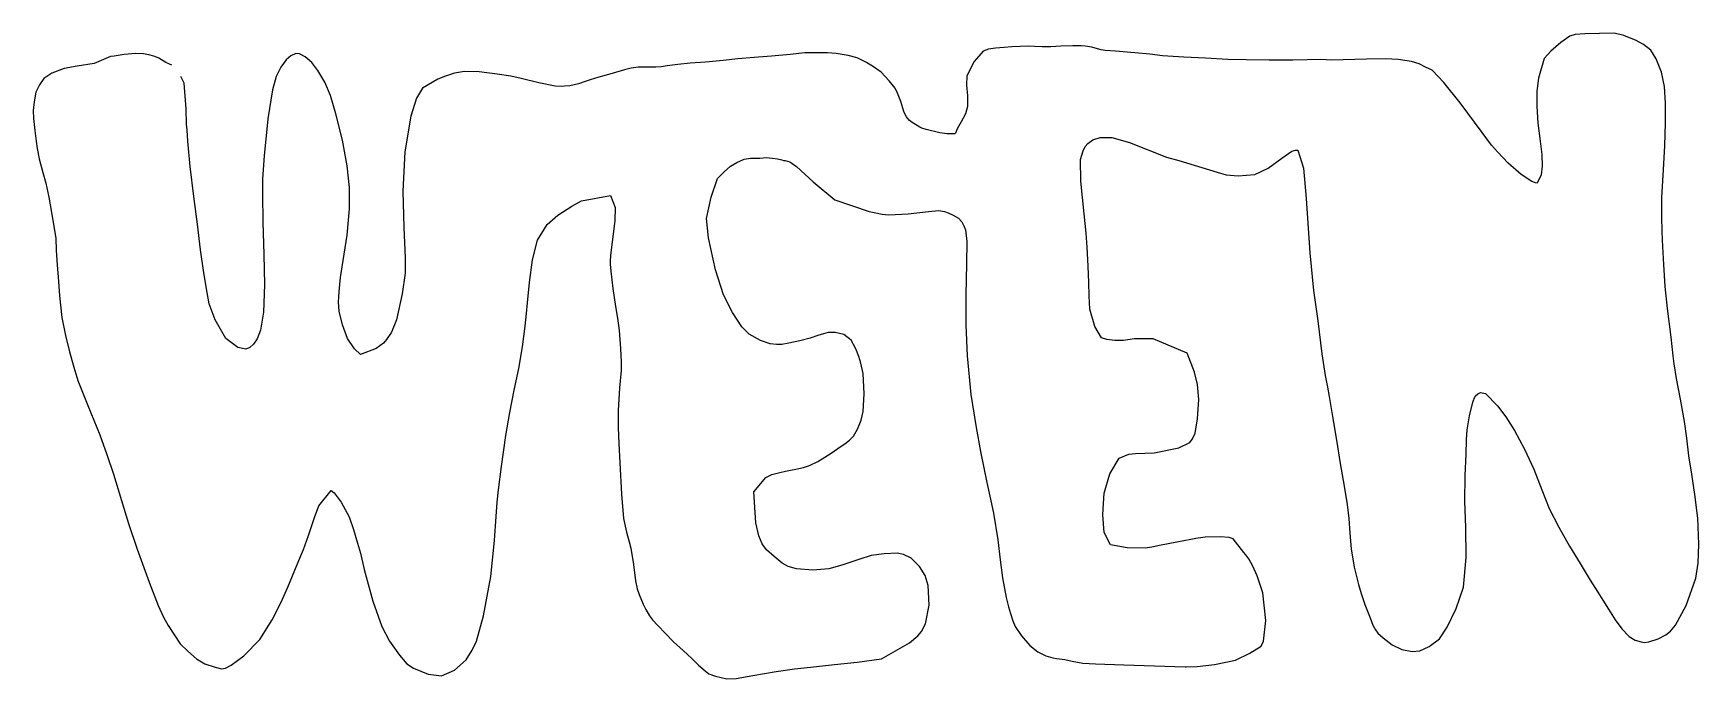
# Model space of a CAD drawing. Extents: x 2 to 87.3, y 1.9 to 35.
import ezdxf

# ---------------------------------------------------------------- set-up
doc = ezdxf.new("R2010")
doc.units = 0

msp = doc.modelspace()

# ---------------------------------------------------------------- linework, layer by layer
at = {"layer": 'Layer 1'}
for p, q in [((82.931747, 34.974067), (81.433427, 34.943023)), ((83.415193, 34.863154), (82.931747, 34.974067)), ((50.885437, 34.155344), (50.617044, 34.061929)), ((51.244706, 34.209531), (50.885437, 34.155344)), ((51.697672, 34.250735), (51.244706, 34.209531)), ((52.082623, 34.276135), (51.697672, 34.250735)), ((52.511036, 34.299277), (52.082623, 34.276135)), ((52.925056, 34.30972), (52.511036, 34.299277)), ((53.25328, 34.293633), (52.925056, 34.30972)), ((53.641053, 34.275571), (53.25328, 34.293633)), ((54.082166, 34.281215), (53.641053, 34.275571)), ((54.59835, 34.309437), (54.082166, 34.281215)), ((55.202023, 34.339635), (54.59835, 34.309437)), ((55.632412, 34.340764), (55.202023, 34.339635)), ((55.84295, 34.32496), (55.632412, 34.340764)), ((56.177948, 34.263435), (55.84295, 34.32496)), ((56.465814, 34.184131), (56.177948, 34.263435)), ((56.651516, 34.133613), (56.465814, 34.184131)), ((56.86036, 34.09382), (56.651516, 34.133613)), ((80.196166, 34.50953), (79.683651, 34.058257)), ((80.652801, 34.823643), (80.196166, 34.50953)), ((80.933894, 34.909439), (80.652801, 34.823643)), ((81.433427, 34.943023), (80.933894, 34.909439)), ((83.721968, 34.742927), (83.415193, 34.863154)), ((84.013786, 34.624676), (83.721968, 34.742927)), ((84.42583, 34.396358), (84.013786, 34.624676)), ((84.811627, 34.103976), (84.42583, 34.396358)), ((4.220627, 33.301047), (3.553736, 33.179692)), ((5.09608, 33.43736), (4.220627, 33.301047)), ((5.920733, 33.786186), (5.09608, 33.43736)), ((6.112644, 33.807353), (5.920733, 33.786186)), ((6.629675, 33.891173), (6.112644, 33.807353)), ((7.22093, 33.945077), (6.629675, 33.891173)), ((7.616041, 33.921935), (7.22093, 33.945077)), ((7.96769, 33.859846), (7.616041, 33.921935)), ((8.190645, 33.794088), (7.96769, 33.859846)), ((8.406545, 33.695593), (8.190645, 33.794088)), ((8.768354, 33.488724), (8.406545, 33.695593)), ((9.06384, 33.3383), (8.768354, 33.488724)), ((14.915964, 33.612631), (14.653215, 33.234171)), ((15.161779, 33.820629), (14.915964, 33.612631)), ((15.411828, 33.940856), (15.161779, 33.820629)), ((15.609101, 33.922229), (15.411828, 33.940856)), ((15.898379, 33.775191), (15.609101, 33.922229)), ((16.231683, 33.484785), (15.898379, 33.775191)), ((16.544949, 33.072176), (16.231683, 33.484785)), ((34.43133, 33.303598), (34.140924, 33.258724)), ((34.978276, 33.386006), (34.43133, 33.303598)), ((35.606502, 33.451764), (34.978276, 33.386006)), ((36.391079, 33.505104), (35.606502, 33.451764)), ((37.295318, 33.587231), (36.391079, 33.505104)), ((38.046029, 33.671897), (37.295318, 33.587231)), ((38.894106, 33.742735), (38.046029, 33.671897)), ((39.782541, 33.802848), (38.894106, 33.742735)), ((40.724598, 33.895417), (39.782541, 33.802848)), ((41.48942, 33.968513), (40.724598, 33.895417)), ((42.092528, 33.974722), (41.48942, 33.968513)), ((42.653021, 33.966819), (42.092528, 33.974722)), ((43.08849, 33.948757), (42.653021, 33.966819)), ((43.709378, 33.837279), (43.08849, 33.948757)), ((44.162909, 33.712819), (43.709378, 33.837279)), ((44.370342, 33.609244), (44.162909, 33.712819)), ((44.634784, 33.478011), (44.370342, 33.609244)), ((44.997439, 33.266062), (44.634784, 33.478011)), ((45.39763, 32.991742), (44.997439, 33.266062)), ((50.15674, 33.530223), (49.787311, 32.793624)), ((50.617044, 34.061929), (50.15674, 33.530223)), ((57.396017, 34.054309), (56.86036, 34.09382)), ((58.387745, 33.97952), (57.396017, 34.054309)), ((59.150591, 33.900498), (58.387745, 33.97952)), ((59.792082, 33.822887), (59.150591, 33.900498)), ((60.886542, 33.758822), (59.792082, 33.822887)), ((62.003862, 33.704354), (60.886542, 33.758822)), ((63.139522, 33.635774), (62.003862, 33.704354)), ((64.089763, 33.610656), (63.139522, 33.635774)), ((65.263803, 33.607834), (64.089763, 33.610656)), ((66.465223, 33.599367), (65.263803, 33.607834)), ((67.207185, 33.618276), (66.465223, 33.599367)), ((67.911047, 33.636903), (67.207185, 33.618276)), ((68.460815, 33.595416), (67.911047, 33.636903)), ((70.245585, 33.656094), (68.460815, 33.595416)), ((71.22292, 33.666818), (70.245585, 33.656094)), ((71.860742, 33.634645), (71.22292, 33.666818)), ((72.557548, 33.523732), (71.860742, 33.634645)), ((72.945603, 33.41169), (72.557548, 33.523732)), ((73.272134, 33.240099), (72.945603, 33.41169)), ((79.346396, 33.681773), (79.051756, 32.671423)), ((79.683651, 34.058257), (79.346396, 33.681773)), ((85.08002, 33.662299), (84.811627, 34.103976)), ((85.359138, 32.993997), (85.08002, 33.662299)), ((2.518546, 32.65617), (2.298413, 32.340081)), ((2.930308, 32.929079), (2.518546, 32.65617)), ((3.553736, 33.179692), (2.930308, 32.929079)), ((9.706995, 32.418836), (9.535686, 32.761171)), ((9.803233, 31.103116), (9.706995, 32.418836)), ((14.410222, 32.755805), (14.221698, 32.077908)), ((14.653215, 33.234171), (14.410222, 32.755805)), ((16.901113, 32.473583), (16.544949, 33.072176)), ((17.189826, 31.795686), (16.901113, 32.473583)), ((22.699081, 32.622314), (21.905473, 32.16201)), ((23.086007, 32.783181), (22.699081, 32.622314)), ((23.546029, 32.938121), (23.086007, 32.783181)), ((24.052053, 33.013757), (23.546029, 32.938121)), ((24.80615, 32.998799), (24.052053, 33.013757)), ((25.735789, 32.89099), (24.80615, 32.998799)), ((26.421024, 32.778666), (25.735789, 32.89099)), ((26.96543, 32.659286), (26.421024, 32.778666)), ((27.86854, 32.439717), (26.96543, 32.659286)), ((28.707304, 32.268408), (27.86854, 32.439717)), ((30.238076, 32.503781), (29.888403, 32.391457)), ((30.494051, 32.594938), (30.238076, 32.503781)), ((30.931777, 32.727018), (30.494051, 32.594938)), ((31.624632, 32.92034), (30.931777, 32.727018)), ((32.257938, 33.106324), (31.624632, 32.92034)), ((32.587291, 33.188451), (32.257938, 33.106324)), ((32.955591, 33.2353), (32.587291, 33.188451)), ((33.441013, 33.245178), (32.955591, 33.2353)), ((33.849953, 33.236147), (33.441013, 33.245178)), ((34.140924, 33.258724), (33.849953, 33.236147)), ((45.807699, 32.548371), (45.39763, 32.991742)), ((46.106854, 32.165396), (45.807699, 32.548371)), ((49.787311, 32.793624), (49.771224, 32.318927)), ((73.611083, 33.082055), (73.272134, 33.240099)), ((74.209676, 32.458062), (73.611083, 33.082055)), ((75.03574, 31.414402), (74.209676, 32.458062)), ((79.051756, 32.671423), (78.967654, 32.018361)), ((85.508716, 32.247802), (85.359138, 32.993997)), ((2.112993, 31.957106), (2.020989, 31.459266)), ((2.298413, 32.340081), (2.112993, 31.957106)), ((14.221698, 32.077908), (13.980963, 30.597088)), ((17.470072, 30.850242), (17.189826, 31.795686)), ((21.591924, 31.655422), (21.303775, 30.737072)), ((21.905473, 32.16201), (21.591924, 31.655422)), ((29.01803, 32.25091), (28.707304, 32.268408)), ((29.175792, 32.261917), (29.01803, 32.25091)), ((29.448983, 32.283366), (29.175792, 32.261917)), ((29.888403, 32.391457), (29.448983, 32.283366)), ((46.231314, 31.906316), (46.106854, 32.165396)), ((46.398107, 31.482419), (46.231314, 31.906316)), ((49.771224, 32.318927), (49.819484, 31.781859)), ((49.819484, 31.781859), (49.817227, 31.228139)), ((78.967654, 32.018361), (78.960316, 31.249306)), ((85.563749, 31.405087), (85.508716, 32.247802)), ((2.020989, 31.459266), (1.975551, 31.027184)), ((1.975551, 31.027184), (1.991355, 30.609495)), ((9.825811, 30.330674), (9.803233, 31.103116)), ((17.805916, 29.501502), (17.470072, 30.850242)), ((21.303775, 30.737072), (20.997564, 28.915612)), ((46.496603, 31.135004), (46.398107, 31.482419)), ((46.570827, 30.915718), (46.496603, 31.135004)), ((46.688796, 30.704898), (46.570827, 30.915718)), ((46.845711, 30.514116), (46.688796, 30.704898)), ((49.710547, 30.858428), (49.481947, 30.445255)), ((49.817227, 31.228139), (49.710547, 30.858428)), ((76.16378, 29.902542), (75.03574, 31.414402)), ((78.960316, 31.249306), (79.018736, 30.366798)), ((85.563185, 30.366507), (85.563749, 31.405087)), ((1.991355, 30.609495), (2.054009, 29.994815)), ((2.054009, 29.994815), (2.127386, 29.457464)), ((9.850082, 30.013174), (9.825811, 30.330674)), ((9.88536, 29.458608), (9.850082, 30.013174)), ((13.980963, 30.597088), (13.791028, 28.694628)), ((46.972146, 30.415338), (46.845711, 30.514116)), ((47.159541, 30.301038), (46.972146, 30.415338)), ((47.372336, 30.175167), (47.159541, 30.301038)), ((47.475065, 30.126343), (47.372336, 30.175167)), ((47.704794, 30.059174), (47.475065, 30.126343)), ((47.965285, 29.987208), (47.704794, 30.059174)), ((48.126434, 29.944592), (47.965285, 29.987208)), ((48.393134, 29.876577), (48.126434, 29.944592)), ((48.756636, 29.830574), (48.393134, 29.876577)), ((49.194927, 29.857668), (49.16614, 29.827188)), ((49.284956, 30.083446), (49.194927, 29.857668)), ((49.481947, 30.445255), (49.284956, 30.083446)), ((76.646944, 29.244683), (76.16378, 29.902542)), ((79.018736, 30.366798), (79.130214, 29.586172)), ((85.528754, 29.227737), (85.563185, 30.366507)), ((2.127386, 29.457464), (2.176493, 29.079569)), ((2.176493, 29.079569), (2.279222, 28.550403)), ((10.002482, 28.155868), (9.88536, 29.458608)), ((18.046087, 28.195942), (17.805916, 29.501502)), ((48.989187, 29.824366), (48.756636, 29.830574)), ((49.16614, 29.827188), (48.989187, 29.824366)), ((55.737963, 28.955123), (55.843796, 29.185981)), ((55.843796, 29.185981), (55.97898, 29.330196)), ((55.97898, 29.330196), (56.233826, 29.514487)), ((56.233826, 29.514487), (56.60015, 29.641205)), ((56.60015, 29.641205), (57.200154, 29.640923)), ((57.200154, 29.640923), (58.1154, 29.393697)), ((58.1154, 29.393697), (59.99613, 28.637906)), ((76.96021, 28.902912), (76.646944, 29.244683)), ((79.130214, 29.586172), (79.223065, 28.77817)), ((85.447474, 27.983987), (85.528754, 29.227737)), ((2.279222, 28.550403), (2.459562, 27.844848)), ((10.192135, 26.629328), (10.002482, 28.155868)), ((13.791028, 28.694628), (13.719908, 27.527638)), ((18.167442, 27.083992), (18.046087, 28.195942)), ((20.997564, 28.915612), (20.892295, 26.885872)), ((37.347545, 27.87958), (37.682825, 28.177889)), ((37.682825, 28.177889), (38.005687, 28.360204)), ((38.005687, 28.360204), (38.37568, 28.531513)), ((38.37568, 28.531513), (38.697413, 28.583725)), ((38.697413, 28.583725), (38.969193, 28.588522)), ((38.969193, 28.588522), (39.177191, 28.59078)), ((39.177191, 28.59078), (39.519526, 28.613358)), ((39.519526, 28.613358), (39.824326, 28.591909)), ((39.824326, 28.591909), (40.08397, 28.546754)), ((40.08397, 28.546754), (40.305796, 28.495671)), ((40.305796, 28.495671), (40.396107, 28.462651)), ((40.396107, 28.462651), (40.479644, 28.472529)), ((40.479644, 28.472529), (40.715017, 28.389274)), ((40.715017, 28.389274), (41.059046, 28.154748)), ((41.059046, 28.154748), (41.906841, 27.364809)), ((55.600803, 28.517397), (55.737963, 28.955123)), ((55.625357, 27.409677), (55.600803, 28.517397)), ((59.99613, 28.637906), (60.635645, 28.455591)), ((60.635645, 28.455591), (62.603295, 27.866311)), ((65.218364, 28.073744), (65.91009, 28.577792)), ((65.91009, 28.577792), (66.416114, 28.934238)), ((66.416114, 28.934238), (66.604074, 28.988425)), ((66.604074, 28.988425), (66.736154, 28.986449)), ((66.736154, 28.986449), (67.017247, 28.063301)), ((77.507438, 28.320688), (76.96021, 28.902912)), ((78.165015, 27.739593), (77.507438, 28.320688)), ((79.247336, 28.176755), (79.195689, 27.737053)), ((79.223065, 28.77817), (79.247336, 28.176755)), ((2.459562, 27.844848), (2.613655, 27.306086)), ((2.613655, 27.306086), (2.774239, 26.583033)), ((13.719908, 27.527638), (13.707208, 26.742496)), ((36.691943, 26.592647), (37.009161, 27.538091)), ((37.009161, 27.538091), (37.347545, 27.87958)), ((41.906841, 27.364809), (43.018791, 26.444765)), ((55.781708, 25.726227), (55.625357, 27.409677)), ((62.603295, 27.866311), (63.057672, 27.7379)), ((63.057672, 27.7379), (63.668965, 27.670731)), ((63.668965, 27.670731), (64.531153, 27.750318)), ((64.531153, 27.750318), (65.218364, 28.073744)), ((67.017247, 28.063301), (67.149327, 26.515311)), ((78.705188, 27.385969), (78.165015, 27.739593)), ((78.895123, 27.319647), (78.705188, 27.385969)), ((78.989667, 27.299891), (78.895123, 27.319647)), ((79.195689, 27.737053), (78.989667, 27.299891)), ((85.372685, 26.572027), (85.447474, 27.983987)), ((2.774239, 26.583033), (3.000299, 25.304283)), ((10.378966, 25.202698), (10.192135, 26.629328)), ((13.707208, 26.742496), (13.728092, 25.305706)), ((18.175626, 25.986992), (18.167442, 27.083992)), ((20.892295, 26.885872), (20.94112, 25.029132)), ((30.051556, 26.39849), (31.528986, 26.673092)), ((31.528986, 26.673092), (31.763795, 26.059824)), ((36.450361, 25.498757), (36.691943, 26.592647)), ((43.018791, 26.444765), (44.786351, 25.853792)), ((67.149327, 26.515311), (67.347729, 23.737401)), ((85.365912, 25.564217), (85.372685, 26.572027)), ((18.042417, 24.640512), (18.175626, 25.986992)), ((28.287669, 25.18691), (28.840824, 25.671203)), ((28.840824, 25.671203), (29.55287, 26.119372)), ((29.55287, 26.119372), (30.051556, 26.39849)), ((31.763795, 26.059824), (31.747991, 25.399707)), ((44.786351, 25.853792), (45.036682, 25.805814)), ((45.036682, 25.805814), (45.440259, 25.712963)), ((45.440259, 25.712963), (45.780054, 25.680507)), ((45.780054, 25.680507), (46.783074, 25.725663)), ((46.783074, 25.725663), (47.809794, 25.853792)), ((47.809794, 25.853792), (48.349967, 25.898383)), ((48.349967, 25.898383), (48.636705, 25.851252)), ((48.636705, 25.851252), (48.824665, 25.785776)), ((48.824665, 25.785776), (49.084591, 25.664985)), ((49.084591, 25.664985), (49.352702, 25.50553)), ((55.894879, 24.741554), (55.781708, 25.726227)), ((3.000299, 25.304283), (3.127017, 24.468341)), ((10.542937, 23.888388), (10.378966, 25.202698)), ((13.728092, 25.305706), (13.782844, 23.651606)), ((20.94112, 25.029132), (21.009417, 23.473522)), ((27.802247, 24.378062), (28.287669, 25.18691)), ((31.747991, 25.399707), (31.642722, 24.412494)), ((36.559299, 24.506182), (36.450361, 25.498757)), ((49.352702, 25.50553), (49.522317, 25.318981)), ((49.522317, 25.318981), (49.627868, 25.126506)), ((49.627868, 25.126506), (49.715357, 24.907784)), ((49.715357, 24.907784), (49.777728, 24.323867)), ((55.942292, 24.034306), (55.894879, 24.741554)), ((85.393852, 24.842293), (85.365912, 25.564217)), ((85.408809, 24.404002), (85.393852, 24.842293)), ((3.127017, 24.468341), (3.154392, 23.878215)), ((10.712552, 22.709828), (10.542937, 23.888388)), ((17.851353, 23.345962), (18.042417, 24.640512)), ((27.541192, 23.377022), (27.802247, 24.378062)), ((31.642722, 24.412494), (31.547895, 23.756328)), ((36.91123, 22.860832), (36.559299, 24.506182)), ((49.777728, 24.323867), (49.758819, 23.182277)), ((55.987165, 23.047658), (55.942292, 24.034306)), ((85.422356, 24.070133), (85.408809, 24.404002)), ((85.469205, 23.138518), (85.422356, 24.070133)), ((3.154392, 23.878215), (3.204064, 23.112547)), ((3.204064, 23.112547), (3.245268, 22.513672)), ((13.782844, 23.651606), (13.821226, 22.118856)), ((17.709395, 22.477847), (17.851353, 23.345962)), ((21.009417, 23.473522), (21.022117, 22.692614)), ((27.387381, 22.215962), (27.541192, 23.377022)), ((31.518262, 23.362064), (31.517133, 23.163944)), ((31.517133, 23.163944), (31.547049, 22.798184)), ((31.547895, 23.756328), (31.518262, 23.362064)), ((49.758819, 23.182277), (49.725235, 21.566837)), ((56.027523, 22.22611), (55.987165, 23.047658)), ((67.347729, 23.737401), (67.536818, 21.815471)), ((85.541454, 22.010758), (85.469205, 23.138518)), ((3.245268, 22.513672), (3.308768, 21.540571)), ((10.870596, 21.711891), (10.712552, 22.709828)), ((17.630938, 21.764954), (17.709395, 22.477847)), ((21.022117, 22.692614), (20.861533, 21.635694)), ((27.281266, 21.175692), (27.387381, 22.215962)), ((31.547049, 22.798184), (31.655987, 21.90354)), ((37.315654, 21.593372), (36.91123, 22.860832)), ((56.051794, 21.530151), (56.027523, 22.22611)), ((3.308768, 21.540571), (3.440001, 20.422971)), ((10.987718, 21.119225), (10.870596, 21.711891)), ((13.821226, 22.118856), (13.762524, 20.698996)), ((17.607513, 21.217443), (17.630938, 21.764954)), ((20.861533, 21.635694), (20.573384, 20.308124)), ((31.655987, 21.90354), (31.793994, 20.984625)), ((37.779345, 20.678126), (37.315654, 21.593372)), ((49.725235, 21.566837), (49.733984, 20.048767)), ((56.070421, 20.849996), (56.051794, 21.530151)), ((67.536818, 21.815471), (67.760056, 20.257891)), ((85.657447, 20.891188), (85.541454, 22.010758)), ((11.293082, 20.305579), (10.987718, 21.119225)), ((13.762524, 20.698996), (13.610406, 19.780363)), ((17.637993, 20.750366), (17.607513, 21.217443)), ((17.804786, 20.050173), (17.637993, 20.750366)), ((27.167813, 19.988666), (27.231031, 20.625641)), ((27.231031, 20.625641), (27.281266, 21.175692)), ((31.793994, 20.984625), (31.890514, 20.397603)), ((38.249527, 19.952251), (37.779345, 20.678126)), ((56.327807, 19.961561), (56.070421, 20.849996)), ((85.839762, 19.412628), (85.657447, 20.891188)), ((3.440001, 20.422971), (3.620341, 19.504621)), ((11.837488, 19.355338), (11.293082, 20.305579)), ((13.610406, 19.780363), (13.439944, 19.336146)), ((18.070639, 19.357036), (17.804786, 20.050173)), ((20.31628, 19.670585), (20.065949, 19.296076)), ((20.573384, 20.308124), (20.31628, 19.670585)), ((27.021058, 18.922716), (27.167813, 19.988666)), ((31.890514, 20.397603), (31.969818, 19.754701)), ((31.969818, 19.754701), (32.036987, 18.841995)), ((38.633067, 19.581976), (38.249527, 19.952251)), ((42.679285, 19.657894), (42.436574, 19.598909)), ((43.035167, 19.658458), (42.679285, 19.657894)), ((43.485593, 19.5546), (43.035167, 19.658458)), ((49.733984, 20.048767), (49.800024, 18.458167)), ((56.676351, 19.385546), (56.327807, 19.961561)), ((67.760056, 20.257891), (67.966925, 18.561741)), ((3.620341, 19.504621), (3.829185, 18.668115)), ((12.441443, 18.891083), (11.837488, 19.355338)), ((12.863929, 18.803029), (12.441443, 18.891083)), ((13.05584, 18.887696), (12.863929, 18.803029)), ((13.245211, 19.064931), (13.05584, 18.887696)), ((13.439944, 19.336146), (13.245211, 19.064931)), ((18.417208, 18.828999), (18.070639, 19.357036)), ((18.738659, 18.537181), (18.417208, 18.828999)), ((19.531703, 18.839723), (18.738659, 18.537181)), ((19.913267, 19.119405), (19.531703, 18.839723)), ((20.065949, 19.296076), (19.913267, 19.119405)), ((26.829994, 17.822616), (27.021058, 18.922716)), ((32.036987, 18.841995), (32.074522, 18.136158)), ((39.207107, 19.247261), (38.633067, 19.581976)), ((39.709744, 19.073977), (39.207107, 19.247261)), ((40.039944, 19.04378), (39.709744, 19.073977)), ((40.308902, 19.051117), (40.039944, 19.04378)), ((40.672968, 19.113489), (40.308902, 19.051117)), ((41.230639, 19.229482), (40.672968, 19.113489)), ((41.756983, 19.368617), (41.230639, 19.229482)), ((42.152376, 19.502672), (41.756983, 19.368617)), ((42.436574, 19.598909), (42.152376, 19.502672)), ((43.852764, 19.264194), (43.485593, 19.5546)), ((44.100837, 18.82421), (43.852764, 19.264194)), ((44.246746, 18.433333), (44.100837, 18.82421)), ((56.954057, 19.30088), (56.676351, 19.385546)), ((57.352554, 19.244718), (56.954057, 19.30088)), ((57.796207, 19.247822), (57.352554, 19.244718)), ((58.373069, 19.337851), (57.796207, 19.247822)), ((59.314844, 19.334746), (58.373069, 19.337851)), ((61.066034, 18.608871), (59.314844, 19.334746)), ((85.950393, 18.463798), (85.839762, 19.412628)), ((3.829185, 18.668115), (4.046778, 17.8889)), ((32.074522, 18.136158), (32.075933, 17.720727)), ((44.357095, 18.094667), (44.246746, 18.433333)), ((44.463775, 17.559292), (44.357095, 18.094667)), ((49.800024, 18.458167), (49.987137, 16.488537)), ((61.431794, 17.631818), (61.066034, 18.608871)), ((67.966925, 18.561741), (68.131178, 17.451201)), ((86.00345, 18.051189), (85.950393, 18.463798)), ((86.127628, 17.297374), (86.00345, 18.051189)), ((4.046778, 17.8889), (4.256187, 17.204229)), ((4.256187, 17.204229), (4.769831, 15.918709)), ((26.607321, 16.704456), (26.829994, 17.822616)), ((32.075933, 17.720727), (32.001991, 16.821568)), ((44.515139, 16.518742), (44.463775, 17.559292)), ((61.595483, 16.991456), (61.431794, 17.631818)), ((68.131178, 17.451201), (68.253945, 16.854866)), ((86.32603, 16.244684), (86.127628, 17.297374)), ((26.380979, 15.563716), (26.607321, 16.704456)), ((32.001991, 16.821568), (31.926638, 15.665018)), ((44.47591, 15.612245), (44.515139, 16.518742)), ((49.987137, 16.488537), (50.25045, 14.803107)), ((61.666321, 16.232561), (61.595483, 16.991456)), ((61.599716, 15.240551), (61.666321, 16.232561)), ((68.253945, 16.854866), (68.342281, 16.382426)), ((68.342281, 16.382426), (68.511332, 15.352036)), ((75.685696, 16.095397), (75.806769, 16.398221)), ((75.806769, 16.398221), (75.951831, 16.525785)), ((75.951831, 16.525785), (76.083911, 16.581665)), ((76.083911, 16.581665), (76.347789, 16.536509)), ((76.347789, 16.536509), (76.949769, 15.912798)), ((86.524714, 15.108174), (86.32603, 16.244684)), ((4.769831, 15.918709), (5.387051, 14.415879)), ((26.168748, 14.387976), (26.380979, 15.563716)), ((31.926638, 15.665018), (31.931718, 14.787308)), ((44.370359, 15.168592), (44.47591, 15.612245)), ((68.511332, 15.352036), (68.70663, 14.141306)), ((75.400652, 14.681747), (75.518056, 15.396615)), ((75.518056, 15.396615), (75.685696, 16.095397)), ((76.949769, 15.912798), (77.379029, 15.347225)), ((31.931718, 14.787308), (31.965302, 13.983822)), ((43.981457, 14.361155), (44.189455, 14.711675)), ((44.189455, 14.711675), (44.370359, 15.168592)), ((50.25045, 14.803107), (50.48159, 13.567817)), ((61.337814, 14.212698), (61.464249, 14.498589)), ((61.464249, 14.498589), (61.599716, 15.240551)), ((75.368479, 14.170361), (75.400652, 14.681747)), ((77.379029, 15.347225), (77.826915, 14.641106)), ((77.826915, 14.641106), (78.339148, 13.693405)), ((86.643529, 14.255581), (86.524714, 15.108174)), ((5.387051, 14.415879), (5.748577, 13.421611)), ((25.944946, 12.799626), (26.168748, 14.387976)), ((31.965302, 13.983822), (32.006507, 12.988425)), ((42.886435, 13.522109), (43.297915, 13.798969)), ((43.297915, 13.798969), (43.538933, 13.963222)), ((43.538933, 13.963222), (43.774024, 14.144691)), ((43.774024, 14.144691), (43.981457, 14.361155)), ((59.367062, 13.507708), (60.631412, 13.74929)), ((60.631412, 13.74929), (61.192752, 14.024456)), ((61.192752, 14.024456), (61.337814, 14.212698)), ((68.70663, 14.141306), (68.899952, 12.947786)), ((75.343926, 13.426706), (75.368479, 14.170361)), ((78.339148, 13.693405), (78.817232, 12.656235)), ((86.760087, 13.348519), (86.643529, 14.255581)), ((5.748577, 13.421611), (6.078777, 12.401101)), ((25.798473, 11.609216), (25.944946, 12.799626)), ((32.006507, 12.988425), (32.092584, 11.378065)), ((41.420009, 12.755312), (41.720011, 12.858323)), ((41.720011, 12.858323), (42.143344, 13.062087)), ((42.143344, 13.062087), (42.515313, 13.271496)), ((42.515313, 13.271496), (42.886435, 13.522109)), ((50.48159, 13.567817), (50.652052, 12.727642)), ((57.103359, 12.42313), (57.584548, 13.221818)), ((57.584548, 13.221818), (58.071381, 13.438564)), ((58.071381, 13.438564), (58.421901, 13.461142)), ((58.421901, 13.461142), (59.367062, 13.507708)), ((68.899952, 12.947786), (69.099765, 11.794066)), ((75.302721, 12.337896), (75.343926, 13.426706)), ((86.897529, 12.403922), (86.760087, 13.348519)), ((6.078777, 12.401101), (6.483483, 11.067041)), ((38.866464, 11.499141), (39.493561, 12.234894)), ((39.493561, 12.234894), (39.792999, 12.393503)), ((39.792999, 12.393503), (39.991119, 12.44515)), ((39.991119, 12.44515), (40.206172, 12.497643)), ((40.206172, 12.497643), (40.499401, 12.568763)), ((40.499401, 12.568763), (40.750861, 12.615612)), ((40.750861, 12.615612), (41.031672, 12.663025)), ((41.031672, 12.663025), (41.420009, 12.755312)), ((50.652052, 12.727642), (50.80671, 11.975803)), ((50.80671, 11.975803), (50.956288, 11.280972)), ((56.819161, 11.442409), (57.103359, 12.42313)), ((75.284659, 11.002426), (75.302721, 12.337896)), ((78.817232, 12.656235), (79.219963, 11.608905)), ((87.059524, 11.366472), (86.897529, 12.403922)), ((16.595497, 10.793857), (17.233036, 11.564041)), ((17.233036, 11.564041), (17.384025, 11.449177)), ((17.384025, 11.449177), (17.745269, 10.982382)), ((25.729329, 10.979296), (25.798473, 11.609216)), ((32.092584, 11.378065), (32.194466, 10.142495)), ((38.975684, 9.917001), (38.866464, 11.499141)), ((50.956288, 11.280972), (51.145377, 10.409188)), ((56.771748, 10.905623), (56.819161, 11.442409)), ((69.099765, 11.794066), (69.256398, 10.851727)), ((79.219963, 11.608905), (79.599552, 10.654148)), ((87.210795, 10.163362), (87.059524, 11.366472)), ((6.483483, 11.067041), (6.843316, 9.879171)), ((16.370002, 10.194135), (16.595497, 10.793857)), ((17.745269, 10.982382), (18.144895, 10.223769)), ((25.585678, 9.004868), (25.671473, 10.246648)), ((25.671473, 10.246648), (25.729329, 10.979296)), ((51.145377, 10.409188), (51.368332, 9.041818)), ((56.741832, 10.31973), (56.771748, 10.905623)), ((56.820008, 9.423393), (56.741832, 10.31973)), ((69.256398, 10.851727), (69.345298, 10.140528)), ((75.330097, 9.701386), (75.284659, 11.002426)), ((79.599552, 10.654148), (80.087232, 9.691207)), ((6.843316, 9.879171), (7.294589, 8.571071)), ((16.068024, 9.276913), (16.370002, 10.194135)), ((18.144895, 10.223769), (18.375188, 9.570143)), ((18.375188, 9.570143), (18.584315, 8.868821)), ((32.194466, 10.142495), (32.358155, 9.443149)), ((32.358155, 9.443149), (32.492493, 8.938536)), ((39.128648, 9.247288), (38.975684, 9.917001)), ((57.131863, 8.786982), (56.820008, 9.423393)), ((69.345298, 10.140528), (69.399484, 9.392922)), ((69.399484, 9.392922), (69.458469, 8.586049)), ((75.356626, 8.144936), (75.330097, 9.701386)), ((80.087232, 9.691207), (80.642363, 8.72883)), ((87.25708, 8.823932), (87.210795, 10.163362)), ((7.294589, 8.571071), (7.915477, 6.876611)), ((15.661342, 8.18669), (15.811484, 8.546805)), ((15.811484, 8.546805), (16.068024, 9.276913)), ((18.584315, 8.868821), (18.735586, 8.364773)), ((25.412958, 7.162518), (25.585678, 9.004868)), ((32.492493, 8.938536), (32.567847, 8.617932)), ((32.567847, 8.617932), (32.70416, 7.780579)), ((39.303626, 8.846533), (39.128648, 9.247288)), ((39.524606, 8.539475), (39.303626, 8.846533)), ((39.908428, 8.188955), (39.524606, 8.539475)), ((51.368332, 9.041818), (51.488276, 8.015098)), ((57.996027, 8.640791), (57.131863, 8.786982)), ((58.903935, 8.626962), (57.996027, 8.640791)), ((59.257277, 8.675504), (58.903935, 8.626962)), ((59.64251, 8.751987), (59.257277, 8.675504)), ((60.53292, 8.928094), (59.64251, 8.751987)), ((61.242991, 9.067512), (60.53292, 8.928094)), ((61.506586, 9.117465), (61.242991, 9.067512)), ((61.992008, 9.178707), (61.506586, 9.117465)), ((62.744694, 9.2058), (61.992008, 9.178707)), ((63.211489, 9.171087), (62.744694, 9.2058)), ((63.41102, 9.092065), (63.211489, 9.171087)), ((63.970666, 8.40175), (63.41102, 9.092065)), ((69.458469, 8.586049), (69.621876, 7.653588)), ((80.642363, 8.72883), (81.185076, 7.832775)), ((87.226035, 7.859015), (87.25708, 8.823932)), ((15.372629, 7.487344), (15.661342, 8.18669)), ((18.735586, 8.364773), (18.924675, 7.535887)), ((32.70416, 7.780579), (32.813662, 6.954515)), ((40.324988, 7.85424), (39.908428, 8.188955)), ((40.62753, 7.678416), (40.324988, 7.85424)), ((41.053403, 7.558754), (40.62753, 7.678416)), ((43.376654, 7.754617), (42.712021, 7.56835)), ((44.254929, 8.037121), (43.376654, 7.754617)), ((44.88118, 8.237216), (44.254929, 8.037121)), ((45.552586, 8.333736), (44.88118, 8.237216)), ((46.208188, 8.3724), (45.552586, 8.333736)), ((46.542903, 8.296765), (46.208188, 8.3724)), ((46.927289, 8.11191), (46.542903, 8.296765)), ((47.355984, 7.68011), (46.927289, 8.11191)), ((47.654293, 7.215573), (47.355984, 7.68011)), ((51.488276, 8.015098), (51.606809, 7.102392)), ((64.063517, 8.271363), (63.970666, 8.40175)), ((64.213095, 8.074936), (64.063517, 8.271363)), ((64.422786, 7.704943), (64.213095, 8.074936)), ((64.646306, 7.200048), (64.422786, 7.704943)), ((75.208742, 6.630816), (75.356626, 8.144936)), ((81.185076, 7.832775), (81.696744, 6.99006)), ((87.104397, 7.090524), (87.226035, 7.859015)), ((7.915477, 6.876611), (8.367879, 5.693821)), ((15.001225, 6.62318), (15.372629, 7.487344)), ((18.924675, 7.535887), (19.361555, 5.911137)), ((25.036192, 5.161278), (25.412958, 7.162518)), ((32.813662, 6.954515), (32.890144, 6.546704)), ((41.897811, 7.501181), (41.053403, 7.558754)), ((42.712021, 7.56835), (41.897811, 7.501181)), ((47.806128, 6.707856), (47.654293, 7.215573)), ((51.606809, 7.102392), (51.78856, 6.089502)), ((64.93135, 6.338424), (64.646306, 7.200048)), ((69.621876, 7.653588), (69.837211, 6.76092)), ((81.696744, 6.99006), (82.09129, 6.372276)), ((86.613331, 5.680264), (87.104397, 7.090524)), ((14.661712, 5.858076), (15.001225, 6.62318)), ((32.890144, 6.546704), (32.997388, 6.25404)), ((32.997388, 6.25404), (33.123823, 5.961094)), ((47.843946, 5.710766), (47.806128, 6.707856)), ((51.78856, 6.089502), (51.911044, 5.60916)), ((65.09391, 4.911794), (64.93135, 6.338424)), ((69.837211, 6.76092), (69.964493, 6.300898)), ((69.964493, 6.300898), (70.160637, 5.737018)), ((74.842418, 5.535796), (75.208742, 6.630816)), ((82.09129, 6.372276), (82.354039, 5.962207)), ((8.367879, 5.693821), (8.634861, 5.091841)), ((14.211003, 4.958634), (14.661712, 5.858076)), ((19.361555, 5.911137), (19.821859, 4.606147)), ((24.662248, 3.859668), (25.036192, 5.161278)), ((33.123823, 5.961094), (33.208772, 5.760152)), ((33.208772, 5.760152), (33.342545, 5.487526)), ((33.342545, 5.487526), (33.534174, 5.160148)), ((33.534174, 5.160148), (33.678107, 4.957513)), ((47.655986, 4.742462), (47.843946, 5.710766)), ((51.911044, 5.60916), (52.016877, 5.269365)), ((52.016877, 5.269365), (52.131177, 4.904734)), ((70.160637, 5.737018), (70.429312, 5.05263)), ((74.383525, 4.578499), (74.842418, 5.535796)), ((82.354039, 5.962207), (82.642752, 5.490614)), ((82.642752, 5.490614), (82.980007, 4.956368)), ((86.075134, 4.675274), (86.613331, 5.680264)), ((8.634861, 5.091841), (8.885474, 4.65355)), ((8.885474, 4.65355), (9.198458, 4.169539)), ((13.570077, 3.950534), (14.211003, 4.958634)), ((19.821859, 4.606147), (20.210761, 3.851203)), ((33.678107, 4.957513), (33.958353, 4.665978)), ((33.958353, 4.665978), (34.352335, 4.250547)), ((47.275269, 4.1402), (47.460124, 4.346787)), ((47.460124, 4.346787), (47.655986, 4.742462)), ((52.131177, 4.904734), (52.251968, 4.608965)), ((52.251968, 4.608965), (52.575959, 4.129752)), ((64.96691, 3.851764), (65.09391, 4.911794)), ((70.429312, 5.05263), (70.577761, 4.672477)), ((70.577761, 4.672477), (70.708712, 4.437386)), ((70.708712, 4.437386), (70.829785, 4.266642)), ((70.829785, 4.266642), (71.092816, 4.029858)), ((73.990672, 3.986397), (74.383525, 4.578499)), ((82.980007, 4.956368), (83.329116, 4.495499)), ((83.329116, 4.495499), (83.697698, 4.09813)), ((85.57927, 4.185054), (85.811821, 4.378376)), ((85.811821, 4.378376), (86.075134, 4.675274)), ((9.198458, 4.169539), (9.501282, 3.728144)), ((9.501282, 3.728144), (9.882564, 3.346015)), ((12.75756, 3.116568), (13.570077, 3.950534)), ((20.210761, 3.851203), (20.733154, 3.148188)), ((24.44917, 3.392591), (24.662248, 3.859668)), ((34.352335, 4.250547), (34.764097, 3.82157)), ((34.764097, 3.82157), (35.253188, 3.376506)), ((45.414866, 2.954868), (46.849396, 3.769925)), ((46.849396, 3.769925), (47.275269, 4.1402)), ((52.575959, 4.129752), (53.006912, 3.633606)), ((53.006912, 3.633606), (53.409643, 3.314695)), ((64.276031, 3.241318), (64.845837, 3.603691)), ((64.845837, 3.603691), (64.96691, 3.851764)), ((71.092816, 4.029858), (71.563845, 3.677081)), ((71.563845, 3.677081), (72.049267, 3.43183)), ((72.049267, 3.43183), (72.593109, 3.338979)), ((72.982575, 3.369177), (73.45445, 3.594108)), ((73.45445, 3.594108), (73.990672, 3.986397)), ((83.697698, 4.09813), (83.998264, 3.913839)), ((83.998264, 3.913839), (84.313788, 3.826915)), ((84.313788, 3.826915), (84.485943, 3.798411)), ((84.485943, 3.798411), (84.699867, 3.824939)), ((84.699867, 3.824939), (85.183313, 3.980161)), ((85.183313, 3.980161), (85.57927, 4.185054)), ((9.882564, 3.346015), (10.326217, 2.958806)), ((10.326217, 2.958806), (10.759428, 2.699444)), ((10.759428, 2.699444), (11.281256, 2.525595)), ((11.811552, 2.481569), (12.114658, 2.626913)), ((12.114658, 2.626913), (12.75756, 3.116568)), ((20.733154, 3.148188), (21.09976, 2.699737)), ((21.09976, 2.699737), (21.450844, 2.481015)), ((23.539568, 2.379132), (24.133928, 2.909709)), ((24.133928, 2.909709), (24.44917, 3.392591)), ((35.253188, 3.376506), (35.69289, 2.978009)), ((35.69289, 2.978009), (36.044821, 2.627489)), ((36.044821, 2.627489), (36.381512, 2.333978)), ((41.775056, 2.526455), (43.009496, 2.657406)), ((43.009496, 2.657406), (44.157006, 2.792873)), ((44.157006, 2.792873), (45.414866, 2.954868)), ((53.409643, 3.314695), (53.823663, 3.107262)), ((53.823663, 3.107262), (54.18406, 3.009896)), ((54.18406, 3.009896), (54.373431, 2.972643)), ((54.373431, 2.972643), (54.528935, 2.950911)), ((54.528935, 2.950911), (54.805513, 2.919303)), ((54.805513, 2.919303), (55.181997, 2.834072)), ((55.181997, 2.834072), (55.719065, 2.740656)), ((55.719065, 2.740656), (56.362813, 2.698887)), ((56.362813, 2.698887), (57.823313, 2.648652)), ((57.823313, 2.648652), (60.968673, 2.543101)), ((61.018626, 2.553543), (61.577426, 2.564832)), ((61.577426, 2.564832), (62.466425, 2.661634)), ((62.466425, 2.661634), (63.538585, 2.880356)), ((63.538585, 2.880356), (64.276031, 3.241318)), ((72.593109, 3.338979), (72.982575, 3.369177)), ((11.281256, 2.525595), (11.617665, 2.440646)), ((11.617665, 2.440646), (11.811552, 2.481569)), ((21.450844, 2.481015), (22.191112, 2.170006)), ((22.191112, 2.170006), (22.88566, 2.080823)), ((22.88566, 2.080823), (23.539568, 2.379132)), ((36.381512, 2.333978), (36.571165, 2.191456)), ((36.571165, 2.191456), (36.911807, 2.062481)), ((36.911807, 2.062481), (37.484435, 1.939432)), ((37.484435, 1.939432), (37.971268, 1.953544)), ((37.971268, 1.953544), (38.816805, 2.094091)), ((38.816805, 2.094091), (40.022175, 2.307451)), ((40.022175, 2.307451), (40.95633, 2.444893)), ((40.95633, 2.444893), (41.775056, 2.526455)), ((60.968673, 2.543101), (61.018626, 2.553543))]:
    msp.add_line(p, q, dxfattribs=at)

doc.saveas('drawing.dxf')
